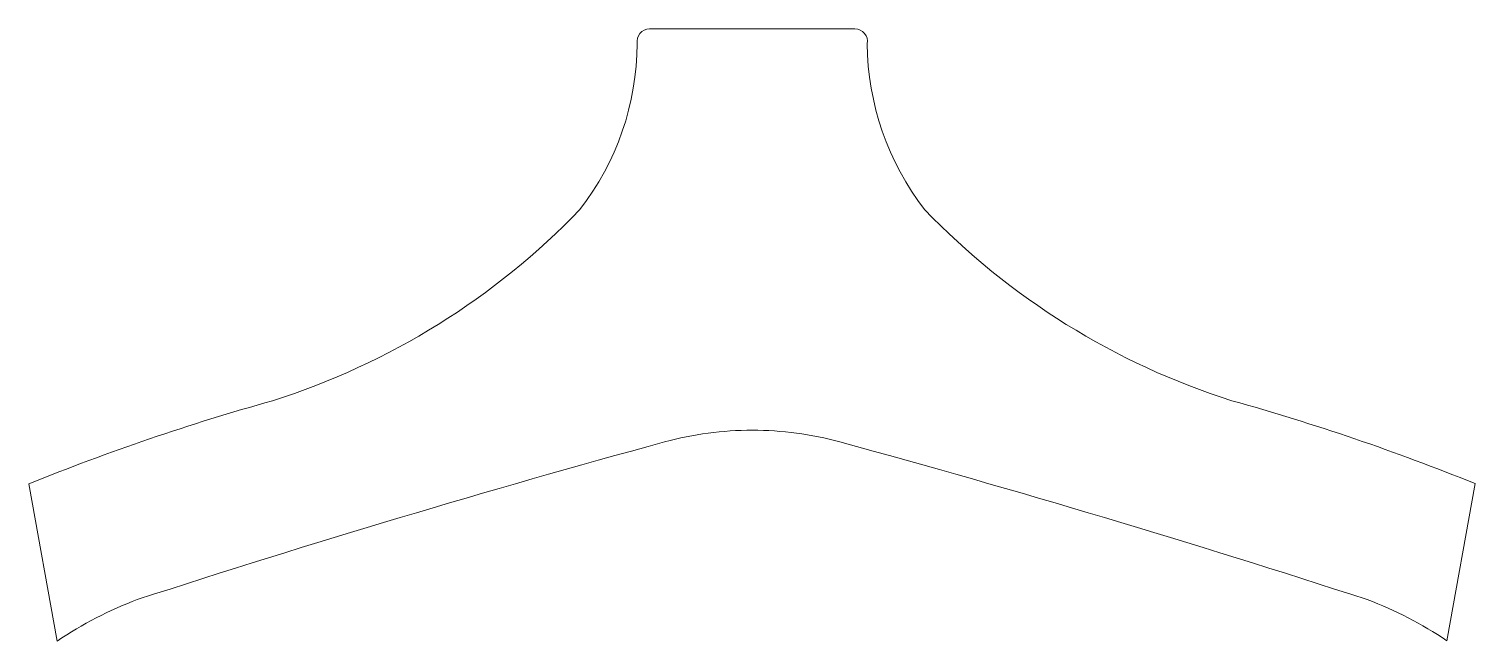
# Model space of a CAD drawing. Header units: inches. Extents: x 8.3 to 46.6, y 3.9 to 20.1.
import ezdxf

# ---------------------------------------------------------------- set-up
doc = ezdxf.new("R2010")
doc.units = ezdxf.units.IN
doc.header["$MEASUREMENT"] = 0

msp = doc.modelspace()

# ---------------------------------------------------------------- linework, layer by layer
at = {"color": 7, "linetype": 'Continuous', "lineweight": 15}
for p, q in [((30.17, 20.086), (24.723, 20.086)), ((9.019, 3.868), (8.268, 8.034)), ((46.611, 8.039), (45.86, 3.878))]:
    msp.add_line(p, q, dxfattribs=at)
for centre, radius, start, end in [((24.723, 19.756), 0.33, 90, 190.6317), ((30.17, 19.756), 0.33, 349.3683, 90), ((17.152, 19.745), 7.246, 322.1944, 359.6053), ((37.741, 19.745), 7.246, 180.3947, 217.8056), ((8.848, 28.78), 19.454, 287.5945, 316.1515), ((46.045, 28.78), 19.454, 223.8485, 252.4055), ((31.066, -48.263), 60.738, 105.60435, 112.0467), ((23.827, -48.263), 60.738, 67.96816, 74.39565), ((27.443, 0.655), 8.8, 89.9741, 105.2839), ((27.451, 0.655), 8.8, 74.7161, 90.0259), ((106.637, -289.15), 309.232, 105.28387, 107.988), ((-51.744, -289.15), 309.232, 72.012, 74.71613), ((14.806, -4.712), 10.35, 110.7412, 123.9975), ((40.087, -4.712), 10.35, 56.0958, 69.2588)]:
    msp.add_arc(centre, radius, start, end, dxfattribs=at)

doc.saveas('drawing.dxf')
